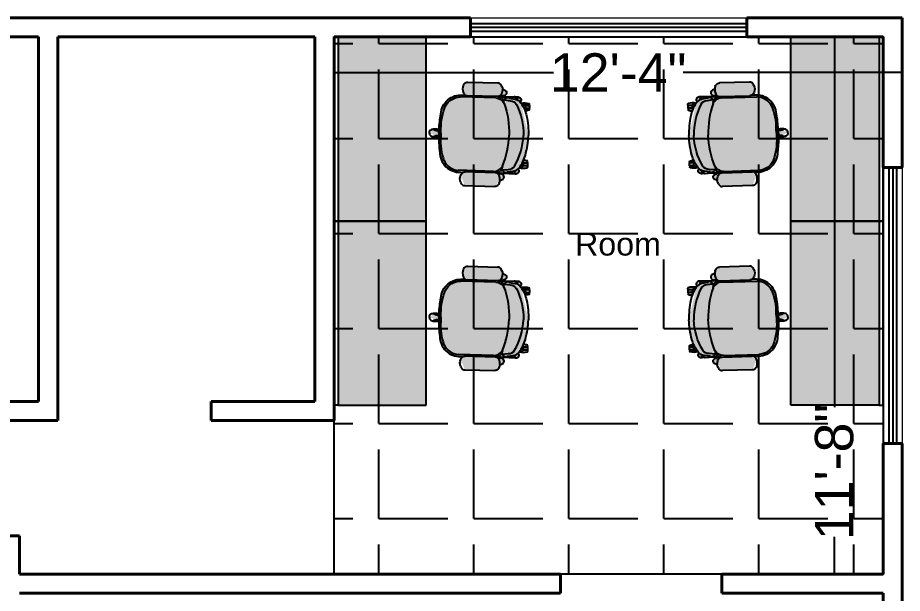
# Model space of a CAD drawing. Header units: inches. Extents: x 547 to 1628, y -123 to 254.
# Drawn here: x 1366.2 to 1596.7, y 104.3 to 254.3 of the extents above; entities that cross this region are included whole.
import ezdxf

# ---------------------------------------------------------------- set-up
doc = ezdxf.new("R2010")
doc.units = ezdxf.units.IN
doc.header["$MEASUREMENT"] = 0
doc.layers.add('Furniture', color=253, linetype='Continuous')
for name, color, linetype, lineweight in [('hatch', 252, 'Continuous', 0), ('Low Wall', 254, 'Continuous', 13), ('Wall', 7, 'Continuous', 40), ('Window', 150, 'Continuous', 25)]:
    doc.layers.add(name, color=color, linetype=linetype, lineweight=lineweight)
doc.styles.get("Standard").update_dxf_attribs({"font": 'arial.ttf'})
doc.dimstyles.new('Inch feet', dxfattribs={"dimtxt": 10, "dimasz": 0.18, "dimexe": 0.1875, "dimexo": 0.0625, "dimgap": 0.1875, "dimtad": 0, "dimdec": 4, "dimzin": 0, "dimdsep": 46, "dimlunit": 4, "dimtxsty": 'Standard', "dimcen": 0.09, "dimadec": 0, "dimazin": 0, "dimtfac": 1, "dimtdec": 4, "dimtofl": 0, "dimtmove": 0, "dimatfit": 3, "dimfxl": 1, "dimtolj": 1, "dimtzin": 0, "dimarcsym": 0})

# ---------------------------------------------------------------- blocks, each defined once
blk = doc.blocks.new('*D29')
at = {"layer": 'Defpoints', "color": 0, "transparency": 16777216}
for p in [(1591.653042389994, 249.2793858108371), (1578.951989132353, 109.2793858108372), (1591.653042389993, 109.2793858108372)]:
    blk.add_point(p, dxfattribs=at)
at = {"layer": 'Furniture', "color": 0, "lineweight": -2, "transparency": 16777216}
for p, q in [((1591.590542389994, 249.2793858108371), (1578.764489132353, 249.2793858108371)), ((1578.951989132353, 249.0993858108371), (1578.951989132353, 152.8157961109734)), ((1578.951989132353, 109.4593858108372), (1578.951989132353, 119.0301549104277)), ((1591.590542389993, 109.2793858108372), (1578.764489132353, 109.2793858108372))]:
    blk.add_line(p, q, dxfattribs=at)
at = {"layer": 'Furniture', "color": 0, "transparency": 16777216}
for points in [[(1578.921989132353, 249.0993858108371), (1578.981989132353, 249.0993858108371), (1578.951989132353, 249.2793858108371)], [(1578.921989132353, 109.4593858108372), (1578.981989132353, 109.4593858108372), (1578.951989132353, 109.2793858108372)]]:
    blk.add_solid(points, dxfattribs=at)
at = {"layer": 'Furniture', "color": 0, "transparency": 16777216, "insert": (1578.951989132353, 135.9229755107008), "char_height": 10, "attachment_point": 5, "rotation": 90}
blk.add_mtext('\\A1;11\'-8"', dxfattribs=at)
blk = doc.blocks.new('*D30')
at = {"layer": 'Defpoints', "color": 0, "transparency": 16777216}
for p in [(1448.653042389992, 249.2793858108371), (1596.653042389993, 249.279385810838), (1596.653042389993, 240.0023083421552)]:
    blk.add_point(p, dxfattribs=at)
at = {"layer": 'Furniture', "color": 0, "lineweight": -2, "transparency": 16777216}
for p, q in [((1448.653042389992, 249.2168858108371), (1448.653042389992, 239.8148083421552)), ((1596.653042389993, 249.216885810838), (1596.653042389993, 239.8148083421552)), ((1448.833042389992, 240.0023083421552), (1505.76022178972, 240.0023083421552)), ((1596.473042389993, 240.0023083421552), (1539.545862990266, 240.0023083421552))]:
    blk.add_line(p, q, dxfattribs=at)
at = {"layer": 'Furniture', "color": 0, "transparency": 16777216}
for points in [[(1448.833042389992, 240.0323083421552), (1448.833042389992, 239.9723083421552), (1448.653042389992, 240.0023083421552)], [(1596.473042389993, 240.0323083421552), (1596.473042389993, 239.9723083421552), (1596.653042389993, 240.0023083421552)]]:
    blk.add_solid(points, dxfattribs=at)
at = {"layer": 'Furniture', "color": 0, "transparency": 16777216, "insert": (1522.653042389993, 240.0023083421552), "char_height": 10, "attachment_point": 5}
blk.add_mtext('\\A1;12\'-4"', dxfattribs=at)
blk = doc.blocks.new('armch1')
at = {"layer": 'hatch', "ltscale": 10}
h = blk.add_hatch(color=254, dxfattribs=at)
edge = h.paths.add_edge_path()
edge.add_ellipse((479.3520128566597, -95.55605851940345), major_axis=(-16.31547331223578, 16.31547331223578), ratio=0.9999999999909148, start_angle=86.0482179898703, end_angle=117.42165833905261, ccw=False)
edge.add_line((461.950918752671, -110.7083277481142), (392.6946267330786, -41.4520357286965))
edge.add_line((392.6946267330786, -41.4520357286965), (217.0733312307275, -217.0733312315133))
edge.add_line((217.0733312307275, -217.0733312315133), (412.4000128625194, -412.4000128630723))
edge.add_line((412.4000128625194, -412.4000128630723), (429.5418202109286, -394.1522824598651))
edge.add_ellipse((-15.56753852128168, 44.64408550865483), major_axis=(441.9641352960472, 441.9641352960471), ratio=0.9999999999966703, start_angle=270.409208319275, end_angle=279.6295336636676)
edge.add_ellipse((398.7177157009428, -227.8608536069223), major_axis=(45.0354238261125, 123.0924583246798), ratio=0.9963052455618353, start_angle=247.057843788603, end_angle=338.7844348567344)
edge.add_line((485.0807389389083, -129.348028853914), (473.5567072929989, -117.8239972080337))
edge.add_ellipse((481.0358075117983, -81.52443639328703), major_axis=(26.19981716409419, 26.19981716409419), ratio=0.999999999580944, start_angle=211.495894196674, end_angle=213.3345168516779, ccw=False)
edge = h.paths.add_edge_path()
edge.add_line((295.5135240149975, 55.72906698912266), (233.6340704387694, 120.9761098754825))
edge.add_ellipse((212.0932369064249, 100.7073431247554), major_axis=(20.9144736350641, 20.91447363506409), ratio=0.9999999999946886, start_angle=358.257300228436, end_angle=399.6351189751533)
edge.add_ellipse((212.834059952962, 113.3665490153071), major_axis=(-11.95745736359948, 11.95745736359948), ratio=0.9999999999979444, start_angle=-51.87630626574135, end_angle=-5.282599898880386)
edge.add_ellipse((211.3562811614538, 115.8693639754201), major_axis=(-9.933814020087123, 9.933814020087125), ratio=0.9999999999935241, start_angle=-3.395637197312775, end_angle=26.64080269704333)
edge.add_ellipse((215.0298388497904, 114.6367541008221), major_axis=(12.67372504099425, 12.67372504099424), ratio=0.9999999999972888, start_angle=116.5998898637385, end_angle=143.4605814755932)
edge.add_ellipse((198.2743826808874, 56.43064809520729), major_axis=(-39.29928148812421, 39.29928148812422), ratio=0.99999999999783, start_angle=-43.99702939803215, end_angle=-34.02982792682663)
edge.add_ellipse((222.4087727377773, -114.7551418434596), major_axis=(161.5397348649001, 161.5397348649001), ratio=0.9999999999992473, start_angle=53.79007131284499, end_angle=76.88403372695929)
edge.add_ellipse((370.1559683755331, -370.3979973494716), major_axis=(370.2770026379196, 370.2770026379193), ratio=0.9999999999990589, start_angle=75.83620074601427, end_angle=89.98127450698902)
edge.add_line((-5.238689482212067e-10, -5.529727786779404e-10), (217.0733312307275, -217.0733312315133))
edge.add_line((217.0733312307275, -217.0733312315133), (392.6946267330786, -41.4520357286965))
edge.add_line((392.6946267330786, -41.4520357286965), (295.5135240149975, 55.72906698912266))
at = {"layer": 'hatch', "ltscale": 10, "true_color": 0x858585}
h = blk.add_hatch(color=252, dxfattribs=at)
edge = h.paths.add_edge_path(flags=17)
edge.add_line((412.4000128627813, -412.4000128627813), (423.2396335576777, -400.8610618005041))
edge.add_line((423.2396335576777, -400.8610618005041), (425.0253962389543, -402.6840278710006))
edge.add_line((425.0253962389543, -402.6840278710006), (427.2704557791585, -404.9290874111757))
edge.add_line((427.2704557791585, -404.9290874111757), (428.3929855492315, -406.0516171812778))
edge.add_line((428.3929855492315, -406.0516171812778), (430.0767802043702, -407.7354118364165))
edge.add_line((430.0767802043702, -407.7354118364165), (432.3218397445453, -409.9804713765916))
edge.add_line((432.3218397445453, -409.9804713765916), (434.0056343996839, -411.6642660317011))
edge.add_line((434.0056343996839, -411.6642660317011), (435.1281641697569, -412.7867958018032))
edge.add_line((435.1281641697569, -412.7867958018032), (437.3732237099612, -413.9093255718763))
edge.add_line((437.3732237099612, -413.9093255718763), (439.6182832501363, -415.0318553419784))
edge.add_line((439.6182832501363, -415.0318553419784), (441.8633427903114, -416.1543851120514))
edge.add_line((441.8633427903114, -416.1543851120514), (442.9858725603845, -417.2769148821535))
edge.add_line((442.9858725603845, -417.2769148821535), (444.1084023304866, -417.2769148821535))
edge.add_line((444.1084023304866, -417.2769148821535), (446.3534618706617, -418.3994446522265))
edge.add_line((446.3534618706617, -418.3994446522265), (447.4509563318279, -418.3994446522265))
edge.add_ellipse((441.8633427902823, -439.7275102839631), major_axis=(15.59814902378788, 15.59814902378788), ratio=0.9999999999979579, start_angle=266.0742139215303, end_angle=390.6820933506421, ccw=False)
edge.add_line((456.3569755552453, -456.3569755552162), (412.4000128627813, -412.4000128627813))
edge = h.paths.add_edge_path()
edge.add_ellipse((358.2348749184748, -494.1702041334647), major_axis=(86.84040243826527, 86.84040243826529), ratio=0.9999999999996916, start_angle=346.8693531459586, end_angle=369.514828137083, ccw=False)
edge.add_ellipse((459.8361521356856, -431.0043545948865), major_axis=(-2.245059540169662, 2.245059540169661), ratio=0.9999999999948076, start_angle=198.4932066401561, end_angle=256.8693531459995, ccw=False)
edge.add_ellipse((441.8633427902823, -439.7275102839631), major_axis=(15.59814902378788, 15.59814902378788), ratio=0.9999999999979579, start_angle=266.0742139215303, end_angle=390.6820933506421, ccw=False)
edge.add_line((447.4509563318279, -418.3994446522265), (446.3534618706617, -418.3994446522265))
edge.add_line((446.3534618706617, -418.3994446522265), (444.1084023304866, -417.2769148821535))
edge.add_line((444.1084023304866, -417.2769148821535), (442.9858725604136, -417.2769148821535))
edge.add_line((442.9858725604136, -417.2769148821535), (441.8633427903114, -416.1543851120514))
edge.add_line((441.8633427903114, -416.1543851120514), (439.6182832501363, -415.0318553419784))
edge.add_line((439.6182832501363, -415.0318553419784), (437.3732237099612, -413.9093255718763))
edge.add_line((437.3732237099612, -413.9093255718763), (435.1281641697569, -412.7867958018032))
edge.add_line((435.1281641697569, -412.7867958018032), (434.0056343996839, -411.6642660317011))
edge.add_line((434.0056343996839, -411.6642660317011), (432.3218397445453, -409.9804713765916))
edge.add_line((432.3218397445453, -409.9804713765916), (430.0767802043702, -407.7354118364165))
edge.add_line((430.0767802043702, -407.7354118364165), (428.3929855492315, -406.0516171812778))
edge.add_line((428.3929855492315, -406.0516171812778), (427.2704557791585, -404.9290874111757))
edge.add_line((427.2704557791585, -404.9290874111757), (425.0253962390125, -402.6840278710297))
edge.add_line((425.0253962390125, -402.6840278710297), (423.2396335576777, -400.8610618005041))
edge.add_line((423.2396335576777, -400.8610618005041), (429.5256351876596, -394.1695116782503))
edge = h.paths.add_edge_path()
edge.add_ellipse((509.6603166495624, -65.24775472702459), major_axis=(16.31547331208355, 16.31547331208355), ratio=0.9999999999952868, start_angle=332.5783416607149, end_angle=363.95178201034054, ccw=False)
edge.add_ellipse((495.6286945234169, -66.93154938216321), major_axis=(26.1998171715028, 26.19981717150282), ratio=0.9999999999991955, start_angle=288.4124738036537, end_angle=328.5041058140451, ccw=False)
edge.add_ellipse((470.9330395814613, -56.82878145138966), major_axis=(-45.24120004659926, 45.24120004659925), ratio=0.9637863869488356, start_angle=159.0760745594509, end_angle=200.9239254405247, ccw=False)
edge.add_ellipse((481.0358075122349, -81.52443639337434), major_axis=(26.19981717141033, 26.19981717141034), ratio=0.9999999999998813, start_angle=211.4958941858832, end_angle=251.5875261963144, ccw=False)
edge.add_ellipse((479.3520128570672, -95.55605851949076), major_axis=(16.31547331208284, 16.31547331208284), ratio=0.9999999999985225, start_angle=176.0482179897741, end_angle=207.4216583392311, ccw=False)
edge.add_line((461.9509187530784, -110.7083277481725), (323.4383347140974, 27.80425629080855))
edge.add_ellipse((338.59060394275, 45.20535039482638), major_axis=(-16.31547331222685, 16.31547331222685), ratio=0.9999999999914684, start_angle=62.57834166102509, end_angle=93.9517820102339, ccw=False)
edge.add_ellipse((352.6222260688955, 46.88914504996501), major_axis=(26.1998171715127, 26.19981717151271), ratio=0.9999999999990231, start_angle=108.41247380365081, end_angle=148.5041058140407, ccw=False)
edge.add_ellipse((377.3178810108511, 36.78637711919146), major_axis=(-45.24120004661381, 45.24120004661381), ratio=0.9637863869464045, start_angle=-20.923925440597316, end_angle=20.923925440572873, ccw=False)
edge.add_ellipse((367.2151130800776, 61.48203206117614), major_axis=(-26.19981717140296, 26.19981717140296), ratio=0.9999999999996646, start_angle=301.49589418591535, end_angle=341.5875261963066, ccw=False)
edge.add_ellipse((368.8989077352453, 75.51365418729256), major_axis=(16.31547331208346, 16.31547331208346), ratio=0.9999999999958413, start_angle=356.0482179897636, end_angle=387.4216583393628, ccw=False)
edge.add_line((386.300001839234, 90.66592341597425), (524.8125858781859, -47.84666062297765))
edge = h.paths.add_edge_path()
edge.add_ellipse((352.6222260688955, 46.88914504996501), major_axis=(26.19981717153528, 26.19981717153527), ratio=0.9999999999983579, start_angle=108.4124738036393, end_angle=142.2271080707378)
edge.add_line((315.8644577015366, 42.22788939392194), (301.0935752089135, 58.09291133043007))
edge.add_ellipse((319.8624230106361, 74.19017511722632), major_axis=(17.48415781823496, 17.48415781823496), ratio=0.9999999999986311, start_angle=115.2010261405594, end_angle=175.6183250476836, ccw=False)
edge.add_ellipse((312.3080556378118, 75.53544758909266), major_axis=(-12.17036714627358, 12.17036714627358), ratio=0.9999999999990156, start_angle=-19.177048821845688, end_angle=20.892419868683078, ccw=False)
edge.add_ellipse((313.4735162431025, 73.06163346170797), major_axis=(14.10393306822803, 14.10393306822803), ratio=0.9999999999978042, start_angle=401.79595860189363, end_angle=430.74111185147984, ccw=False)
edge.add_ellipse((312.2111543456558, 60.35950229098671), major_axis=(23.12482238149386, 23.12482238149386), ratio=0.9999999999960998, start_angle=362.071579283022, end_angle=400.831549551542, ccw=False)
edge.add_ellipse((377.3178810108511, 36.78637711919146), major_axis=(-45.24120004660004, 45.24120004660004), ratio=0.9637863869474609, start_angle=-3.080152604574263, end_angle=20.92392544055196)
edge = h.paths.add_edge_path()
edge.add_ellipse((165.159754463908, 97.40298470371636), major_axis=(15.59814902378978, 15.59814902378978), ratio=0.999999999999416, start_angle=-9.273625437027079, end_angle=129.4758217596251, ccw=False)
edge.add_ellipse((222.4087727381848, -114.7551418431976), major_axis=(161.5397348655423, 161.5397348655423), ratio=0.999999999996863, start_angle=54.91619500066147, end_angle=65.2860013221144)
edge = h.paths.add_edge_path()
edge.add_ellipse((126.432477395836, 127.1500236110587), major_axis=(-0.5388142775918844, 0.5388142775918843), ratio=0.9999999999999961, start_angle=5.007399124679068e-06, end_angle=90.00000068395252, ccw=False)
edge.add_line((125.9254130141635, 127.7654889994592), (137.042309591925, 138.8823855772207))
edge.add_ellipse((137.6577750967699, 138.3753213119635), major_axis=(-0.5388142776064363, 0.5388142776064362), ratio=0.9999999999999971, start_angle=-89.99999749475302, end_angle=5.008946516227297e-06, ccw=False)
edge.add_line((138.2732405108691, 138.8823856679664), (158.6698218997335, 118.485804279102))
edge.add_ellipse((165.159754463908, 97.40298470371636), major_axis=(15.59814902383358, 15.59814902383357), ratio=0.9999999999957911, start_angle=62.10995596144219, end_angle=108.8956197615361)
edge.add_line((145.3508038629661, 107.1091673738265), (125.9254130829358, 126.5345581538859))
edge = h.paths.add_edge_path()
edge.add_ellipse((165.159754463908, 97.40298470371636), major_axis=(15.5981490239106, 15.59814902391059), ratio=0.9999999999931503, start_angle=113.3165427452749, end_angle=129.4758217594489)
edge.add_ellipse((222.4087727381848, -114.7551418431976), major_axis=(161.5397348672599, 161.5397348672599), ratio=0.9999999999872091, start_angle=65.28600132232447, end_angle=68.10441933821167)
edge.add_ellipse((221.8475078535848, 179.9089228054509), major_axis=(93.32113589971586, 79.96257609882201), ratio=0.8100195219891054, start_angle=169.3004259308067, end_angle=183.5877674634798, ccw=False)
edge.add_ellipse((120.8198285453836, 117.047255680227), major_axis=(2.245059540192934, 2.245059540192935), ratio=0.999999999998557, start_angle=90.0000050087607, end_angle=166.8693444943898, ccw=False)
edge.add_line((118.5747688089323, 119.2923150241259), (123.6261528724863, 124.343699087709))
edge.add_ellipse((124.7486827406974, 123.221169415745), major_axis=(1.122529770087568, 1.122529770087568), ratio=0.9999999999870394, start_angle=2.503823225197266e-06, end_angle=90.00000500913211, ccw=False)
edge.add_line((125.8712124617305, 124.343699234887), (144.6615591703448, 105.5533525262726))
edge = h.paths.add_edge_path()
edge.add_ellipse((141.5866292920837, 140.0591159671021), major_axis=(-1.122529770087572, 1.122529770087571), ratio=0.9999999999999963, start_angle=5.008389280192205e-06, end_angle=90.00000068259078, ccw=False)
edge.add_line((140.4640994238725, 141.1816456390661), (145.5154832911503, 146.233029506373))
edge.add_ellipse((147.7605430276017, 143.987970162445), major_axis=(-2.245059540175143, 2.245059540175142), ratio=0.9999999999977818, start_angle=-76.8693549672683, end_angle=5.009132109989878e-06, ccw=False)
edge.add_ellipse((84.89887590237777, 42.96029085424379), major_axis=(94.4887427661138, 78.5825545380846), ratio=0.9443967232622146, start_angle=353.5150071782182, end_angle=379.3633720283469, ccw=False)
edge.add_ellipse((222.4087727381848, -114.7551418431976), major_axis=(-161.5397348060757, 161.5397348060757), ratio=0.9999999996561197, start_angle=-36.12537314240409, end_angle=-35.08380500869023)
edge.add_ellipse((165.159754463908, 97.40298470371636), major_axis=(15.5981490237906, 15.5981490237906), ratio=0.9999999999976731, start_angle=350.726374562957, end_angle=417.3339351471207)
edge.add_line((160.447728464962, 118.9529572540778), (140.4640995353984, 138.9365861836413))
at = {"layer": 'hatch', "ltscale": 10}
h = blk.add_hatch(color=254, dxfattribs=at)
edge = h.paths.add_edge_path()
edge.add_ellipse((95.55605851896689, -479.352012857591), major_axis=(-16.31547331208791, 16.31547331208791), ratio=0.9999999999993894, start_angle=242.5783416607707, end_angle=273.9517820102176)
edge.add_line((110.7083277476486, -461.9509187536023), (41.45203572814353, -392.6946267341264))
edge.add_line((41.45203572814353, -392.6946267341264), (217.0733312307275, -217.0733312315133))
edge.add_line((217.0733312307275, -217.0733312315133), (412.4000128625194, -412.4000128630723))
edge.add_line((412.4000128625194, -412.4000128630723), (394.1522824593412, -429.5418202115106))
edge.add_ellipse((-44.64408550973167, 15.56753852014663), major_axis=(441.9641352970901, 441.9641352970901), ratio=0.9999999999942701, start_angle=260.3704663364276, end_angle=269.5907916807995, ccw=False)
edge.add_ellipse((227.8608536063693, -398.7177157017286), major_axis=(123.0924583248579, 45.03542382567315), ratio=0.9963052455616257, start_angle=201.2155651435409, end_angle=292.9421562116712, ccw=False)
edge.add_line((129.3480288534774, -485.0807389398105), (117.823997207568, -473.5567072939302))
edge.add_ellipse((81.52443639285048, -481.0358075127588), major_axis=(26.19981716635541, 26.1998171663554), ratio=0.9999999997158852, start_angle=326.6654831519691, end_angle=328.5041058068245)
edge = h.paths.add_edge_path()
edge.add_line((-55.72906698982115, -295.5135240161617), (-120.9761098762683, -233.6340704399918))
edge.add_ellipse((-100.7073431255703, -212.0932369076181), major_axis=(-20.91447363514641, 20.91447363514641), ratio=0.9999999999959236, start_angle=50.364881025223326, end_angle=91.74269977170712, ccw=False)
edge.add_ellipse((-113.3665490160929, -212.8340599541843), major_axis=(11.95745736364458, 11.95745736364458), ratio=0.999999999996522, start_angle=95.28259989885129, end_angle=141.8763062656735, ccw=False)
edge.add_ellipse((-115.869363976235, -211.3562811626762), major_axis=(9.933814020147283, 9.933814020147292), ratio=0.9999999999921805, start_angle=63.35919730328487, end_angle=93.39563719718558, ccw=False)
edge.add_ellipse((-114.6367541016079, -215.0298388510128), major_axis=(12.67372504098512, 12.67372504098512), ratio=0.999999999998939, start_angle=396.5394185244536, end_angle=423.40011013631187, ccw=False)
edge.add_ellipse((-56.4306480960222, -198.2743826820515), major_axis=(39.29928148892886, 39.29928148892887), ratio=0.9999999999914961, start_angle=124.02982792657241, end_angle=133.997029397757, ccw=False)
edge.add_ellipse((114.7551418426738, -222.4087727387086), major_axis=(161.5397348647921, 161.5397348647921), ratio=0.9999999999997506, start_angle=103.11596627311587, end_angle=126.2099286872359, ccw=False)
edge.add_ellipse((370.3979973488895, -370.1559683761152), major_axis=(370.2770026377474, 370.2770026377474), ratio=0.9999999999995242, start_angle=90.01872549308752, end_angle=104.16379925406639, ccw=False)
edge.add_line((-5.238689482212067e-10, -5.529727786779404e-10), (217.0733312307275, -217.0733312315133))
edge.add_line((217.0733312307275, -217.0733312315133), (41.45203572814353, -392.6946267341264))
edge.add_line((41.45203572814353, -392.6946267341264), (-55.72906698982115, -295.5135240161617))
at = {"layer": 'hatch', "ltscale": 10, "true_color": 0x858585}
h = blk.add_hatch(color=252, dxfattribs=at)
edge = h.paths.add_edge_path(flags=17)
edge.add_line((412.4000128627813, -412.4000128627813), (400.8610618005041, -423.2396335576486))
edge.add_line((400.8610618005041, -423.2396335576486), (402.6840278710006, -425.0253962389543))
edge.add_line((402.6840278710006, -425.0253962389543), (404.9290874111757, -427.2704557791585))
edge.add_line((404.9290874111757, -427.2704557791585), (406.0516171812778, -428.3929855492315))
edge.add_line((406.0516171812778, -428.3929855492315), (407.7354118364165, -430.0767802043702))
edge.add_line((407.7354118364165, -430.0767802043702), (409.9804713765916, -432.3218397445453))
edge.add_line((409.9804713765916, -432.3218397445453), (411.6642660317302, -434.0056343996839))
edge.add_line((411.6642660317302, -434.0056343996839), (412.7867958018032, -435.1281641697569))
edge.add_line((412.7867958018032, -435.1281641697569), (413.9093255719054, -437.3732237099321))
edge.add_line((413.9093255719054, -437.3732237099321), (415.0318553419784, -439.6182832501363))
edge.add_line((415.0318553419784, -439.6182832501363), (416.1543851120805, -441.8633427903114))
edge.add_line((416.1543851120805, -441.8633427903114), (417.2769148821535, -442.9858725603845))
edge.add_line((417.2769148821535, -442.9858725603845), (417.2769148821535, -444.1084023304866))
edge.add_line((417.2769148821535, -444.1084023304866), (418.3994446522265, -446.3534618706617))
edge.add_line((418.3994446522265, -446.3534618706617), (418.3994446522265, -447.4509563318279))
edge.add_ellipse((439.7275102839631, -441.8633427902532), major_axis=(15.59814902379575, 15.59814902379575), ratio=0.9999999999985003, start_angle=149.3179066494448, end_angle=273.9257860785214)
edge.add_line((456.3569755552453, -456.3569755552162), (412.4000128627813, -412.4000128627813))
edge = h.paths.add_edge_path()
edge.add_ellipse((494.1702041334647, -358.2348749184748), major_axis=(86.84040243826608, 86.84040243826607), ratio=0.9999999999980511, start_angle=170.4851718629017, end_angle=193.1306468540737)
edge.add_ellipse((431.0043545948865, -459.8361521356856), major_axis=(-2.245059540196361, 2.245059540196362), ratio=0.9999999999912096, start_angle=103.1306468539549, end_angle=161.5067933597819)
edge.add_ellipse((439.7275102839631, -441.8633427902532), major_axis=(15.59814902379575, 15.59814902379575), ratio=0.9999999999985003, start_angle=149.3179066494448, end_angle=273.9257860785214)
edge.add_line((418.3994446522265, -447.4509563318279), (418.3994446522265, -446.3534618706617))
edge.add_line((418.3994446522265, -446.3534618706617), (417.2769148821535, -444.1084023304866))
edge.add_line((417.2769148821535, -444.1084023304866), (417.2769148821535, -442.9858725603845))
edge.add_line((417.2769148821535, -442.9858725603845), (416.1543851120514, -441.8633427903114))
edge.add_line((416.1543851120514, -441.8633427903114), (415.0318553419784, -439.6182832501363))
edge.add_line((415.0318553419784, -439.6182832501363), (413.9093255719054, -437.3732237099321))
edge.add_line((413.9093255719054, -437.3732237099321), (412.7867958018032, -435.1281641697569))
edge.add_line((412.7867958018032, -435.1281641697569), (411.6642660317302, -434.0056343996839))
edge.add_line((411.6642660317302, -434.0056343996839), (409.9804713765916, -432.3218397445453))
edge.add_line((409.9804713765916, -432.3218397445453), (407.7354118364165, -430.0767802043702))
edge.add_line((407.7354118364165, -430.0767802043702), (406.0516171812778, -428.3929855492315))
edge.add_line((406.0516171812778, -428.3929855492315), (404.9290874111757, -427.2704557791585))
edge.add_line((404.9290874111757, -427.2704557791585), (402.6840278710297, -425.0253962390125))
edge.add_line((402.6840278710297, -425.0253962390125), (400.8610618005041, -423.2396335576486))
edge.add_line((400.8610618005041, -423.2396335576486), (394.1695116782794, -429.5256351876305))
edge = h.paths.add_edge_path()
edge.add_ellipse((65.24775472702459, -509.6603166495333), major_axis=(16.31547331208907, 16.31547331208907), ratio=0.9999999999905191, start_angle=176.0482179896407, end_angle=207.4216583394186)
edge.add_ellipse((66.93154938216321, -495.6286945234169), major_axis=(-26.19981717141972, 26.19981717141972), ratio=0.9999999999992992, start_angle=121.495894185906, end_angle=161.5875261963406)
edge.add_ellipse((56.82878145141876, -470.9330395814613), major_axis=(-45.2412000465847, 45.24120004658471), ratio=0.9637863869474105, start_angle=159.0760745594339, end_angle=200.9239254405661)
edge.add_ellipse((81.52443639337434, -481.0358075122058), major_axis=(-26.19981717141972, 26.19981717141972), ratio=0.9999999999992992, start_angle=198.4124738036594, end_angle=238.504105814094)
edge.add_ellipse((95.55605851949076, -479.3520128570672), major_axis=(16.31547331208284, 16.31547331208284), ratio=0.9999999999985226, start_angle=332.5783416607689, end_angle=363.9517820102259)
edge.add_line((110.7083277481725, -461.9509187530784), (-27.80425629080855, -323.4383347140974))
edge.add_ellipse((-45.20535039479728, -338.59060394275), major_axis=(-16.3154733120879, 16.31547331208791), ratio=0.9999999999993892, start_angle=266.0482179897824, end_angle=297.4216583392293)
edge.add_ellipse((-46.88914504996501, -352.6222260688664), major_axis=(26.1998171714975, 26.1998171714975), ratio=0.9999999999990249, start_angle=31.49589418594877, end_angle=71.58752619636934)
edge.add_ellipse((-36.78637711919146, -377.3178810108511), major_axis=(-45.24120004661381, 45.24120004661382), ratio=0.96378638694709, start_angle=-20.92392544055931, end_angle=20.92392544055931)
edge.add_ellipse((-61.48203206117614, -367.2151130800776), major_axis=(26.19981717149751, 26.1998171714975), ratio=0.9999999999990247, start_angle=108.4124738036306, end_angle=148.5041058140512)
edge.add_ellipse((-75.51365418729256, -368.8989077352453), major_axis=(-16.31547331208791, 16.31547331208791), ratio=0.9999999999993894, start_angle=62.5783416607707, end_angle=93.95178201021761)
edge.add_line((-90.66592341597425, -386.300001839234), (47.84666062300676, -524.8125858781859))
edge = h.paths.add_edge_path()
edge.add_ellipse((-46.88914504996501, -352.6222260688664), major_axis=(26.19981717154398, 26.19981717154398), ratio=0.9999999999978387, start_angle=397.772891929271, end_angle=431.5875261963897, ccw=False)
edge.add_line((-42.22788939392194, -315.8644577015366), (-58.09291133043007, -301.0935752089135))
edge.add_ellipse((-74.19017511722632, -319.8624230106361), major_axis=(17.48415781823496, 17.48415781823496), ratio=0.9999999999986311, start_angle=4.38167495231639, end_angle=64.7989738594406)
edge.add_ellipse((-75.53544758909266, -312.3080556378118), major_axis=(-12.17036714627358, 12.17036714627358), ratio=0.9999999999990156, start_angle=-20.8924198686832, end_angle=19.17704882184576)
edge.add_ellipse((-73.06163346170797, -313.4735162431025), major_axis=(14.10393306826899, 14.10393306826899), ratio=0.9999999999970683, start_angle=109.2588881484317, end_angle=138.2040413980855)
edge.add_ellipse((-60.35950229098671, -312.2111543456558), major_axis=(-23.12482238148215, 23.12482238148215), ratio=0.9999999999999314, start_angle=49.1684504485705, end_angle=87.92842071702093)
edge.add_ellipse((-36.78637711919146, -377.3178810108511), major_axis=(-45.24120004660902, 45.24120004660902), ratio=0.9637863869504584, start_angle=-20.923925440492496, end_angle=3.0801526045447076, ccw=False)
edge = h.paths.add_edge_path()
edge.add_ellipse((-97.40298470371636, -165.159754463908), major_axis=(15.59814902378772, 15.59814902378771), ratio=0.999999999998882, start_angle=50.52417824038992, end_angle=189.273625437032)
edge.add_ellipse((114.7551418432267, -222.4087727381557), major_axis=(-161.5397348645848, 161.5397348645847), ratio=0.9999999999988779, start_angle=24.713998677985103, end_angle=35.08380499945463, ccw=False)
edge = h.paths.add_edge_path()
edge.add_ellipse((-127.1500236110587, -126.432477395836), major_axis=(0.5388142775918824, 0.5388142775918823), ratio=0.9999999999729965, start_angle=359.9999993160475, end_angle=449.9999949910535)
edge.add_line((-127.7654889994592, -125.9254130141635), (-138.8823855771916, -137.042309591925))
edge.add_ellipse((-138.3753213119635, -137.6577750967699), major_axis=(-0.5388142776064361, 0.5388142776064362), ratio=0.9999999999999973, start_angle=-5.008946487533537e-06, end_angle=89.99999749475305)
edge.add_line((-138.8823856679664, -138.2732405108691), (-118.485804279102, -158.6698218997335))
edge.add_ellipse((-97.40298470371636, -165.159754463908), major_axis=(-15.59814902378077, 15.59814902378077), ratio=0.9999999999988398, start_angle=-18.895619761630428, end_angle=27.89004403868489, ccw=False)
edge.add_line((-107.1091673738265, -145.3508038629661), (-126.5345581538859, -125.9254130829358))
edge = h.paths.add_edge_path()
edge.add_ellipse((-97.40298470371636, -165.159754463908), major_axis=(15.59814902391059, 15.59814902391059), ratio=0.9999999999931503, start_angle=410.52417824055107, end_angle=426.6834572547251, ccw=False)
edge.add_ellipse((114.7551418432267, -222.4087727381557), major_axis=(-161.5397348602525, 161.5397348602525), ratio=0.999999999878494, start_angle=21.895580664457498, end_angle=24.713998680604675, ccw=False)
edge.add_ellipse((-179.9089228054509, -221.8475078535848), major_axis=(79.96257609879771, 93.32113589977028), ratio=0.8100195219834513, start_angle=-3.587767463547836, end_angle=10.69957406923576)
edge.add_ellipse((-117.047255680227, -120.8198285453836), major_axis=(2.245059540188656, 2.245059540188656), ratio=0.9999999999939807, start_angle=13.13065550566823, end_angle=89.99999499086793)
edge.add_line((-119.2923150241259, -118.5747688089323), (-124.3436990876799, -123.6261528724863))
edge.add_ellipse((-123.221169415745, -124.7486827406974), major_axis=(1.122529770087568, 1.122529770087568), ratio=0.9999999999870396, start_angle=89.99999499086793, end_angle=179.9999974961767)
edge.add_line((-124.343699234887, -125.8712124617305), (-105.5533525262726, -144.6615591703448))
edge = h.paths.add_edge_path()
edge.add_ellipse((-140.0591159671021, -141.5866292920837), major_axis=(-1.122529770087571, 1.122529770087571), ratio=0.9999999999999966, start_angle=269.9999993174092, end_angle=359.9999949916107)
edge.add_line((-141.1816456390661, -140.4640994238434), (-146.2330295063439, -145.5154832911503))
edge.add_ellipse((-143.987970162445, -147.7605430275726), major_axis=(2.245059540181328, 2.245059540181328), ratio=0.9999999999907635, start_angle=89.9999949912393, end_angle=166.8693549675691)
edge.add_ellipse((-42.96029085421469, -84.89887590237777), major_axis=(78.58255453761448, 94.48874276650835), ratio=0.9443967232653372, start_angle=160.6366279714055, end_angle=186.484992821446)
edge.add_ellipse((114.7551418432267, -222.4087727381557), major_axis=(-161.5397348134926, 161.5397348134925), ratio=0.9999999996981609, start_angle=35.083805007558624, end_angle=36.12537314126541, ccw=False)
edge.add_ellipse((-97.40298470371636, -165.159754463908), major_axis=(15.5981490237906, 15.5981490237906), ratio=0.9999999999976732, start_angle=122.6660648528794, end_angle=189.2736254370431, ccw=False)
edge.add_line((-118.9529572540487, -160.447728464962), (-138.9365861836413, -140.4640995353693))
for p, q in [((123.6261529706244, 124.343699185818), (118.5747690052085, 119.2923152204021)), ((137.0965102117334, 138.9365861970291), (125.8712125107995, 127.7112884960952)), ((145.3508038629661, 107.1091673738265), (125.8712125107995, 126.5887587260222)), ((144.6615591703448, 105.5533525262726), (125.8712125107995, 124.343699185818)), ((158.6698218997335, 118.485804279102), (138.2190399818064, 138.9365861970291)), ((140.4640995220107, 141.1816457372042), (145.5154834874265, 146.2330297026201)), ((140.4640995220107, 138.9365861970291), (160.447728464962, 118.9529572540487)), ((315.3254208328726, 34.83897170575801), (233.6340704394388, 120.9761098757444)), ((223.531302508607, 110.8733419449127), (230.8277460141981, 101.3318388991465)), ((264.5036391168542, 75.51365418711794), (230.8277460141981, 101.3318388991465)), ((242.6143086001393, 109.7508121748397), (246.5431627954531, 105.8219579795259)), ((246.5431627954531, 105.8219579795259), (262.8198444617447, 86.1776870029862)), ((275.1676719326642, 46.88914504984859), (246.5431627953949, 69.90100533663644)), ((272.3613475074817, 74.39112441704492), (262.8198444617447, 86.1776870029862)), ((315.8644577015366, 42.22788939392194), (301.0935752089135, 58.09291133043007)), ((524.8125858781859, -47.84666062297765), (386.3000018392631, 90.66592341594514)), ((259.4522551513801, 28.92866872838931), (265.626168886869, 31.73499315363006)), ((276.2902017027372, 42.39902596949833), (275.1676719326642, 40.15396642929409)), ((290.8830887139193, 42.39902596952743), (276.8514665878029, 42.96029085453483)), ((323.4383347140974, 27.80425629080855), (461.9509187530493, -110.7083277481725)), ((324.5589818165754, 14.3357817173237), (486.764533594338, -148.992299830541)), ((-141.1816457377281, -140.4640995225345), (-146.233029703144, -145.5154834879504)), ((-138.936586197553, -137.0965102122573), (-127.7112884966191, -125.8712125113525)), ((-118.4858042796259, -158.6698219002865), (-138.936586197553, -138.2190399823594)), ((-138.936586197553, -140.4640995225345), (-118.9529572546016, -160.4477284654859)), ((-107.1091673743795, -145.3508038635191), (-126.5887587265461, -125.8712125113525)), ((-124.3436991863709, -123.6261529711483), (-119.2923152209551, -118.5747690057324)), ((-105.5533525268256, -144.6615591708687), (-124.3436991863709, -125.8712125113234)), ((485.0807389392285, -129.3480288539722), (473.5439639062097, -117.8112538209243)), ((-110.8733419454366, -223.53130250916), (-101.3318388996704, -230.8277460147219)), ((-34.83897170631099, -315.3254208334256), (-120.9761098762683, -233.6340704399918)), ((-109.7508121753926, -242.6143086006923), (-105.8219579800789, -246.5431627960061)), ((-105.8219579800789, -246.5431627960061), (-86.17768700351007, -262.8198444622685)), ((-75.51365418767091, -264.503639117378), (-101.3318388996704, -230.8277460147219)), ((-74.3911244175979, -272.3613475080056), (-86.17768700351007, -262.8198444622685)), ((-46.88914505037246, -275.1676719331881), (-69.90100533718942, -246.5431627959479)), ((-42.3990259700513, -290.8830887144431), (-42.9602908550587, -276.8514665883267)), ((-42.39902597002219, -276.2902017032902), (-40.15396642984706, -275.1676719331881)), ((-28.92866872891318, -259.452255151904), (-31.73499315415393, -265.626168887422)), ((-42.22788939444581, -315.8644577020605), (-58.09291133098304, -301.0935752094665)), ((-27.80425629133242, -323.4383347146213), (110.7083277476195, -461.9509187536023)), ((-14.33578171784757, -324.5589818170993), (148.992299829988, -486.7645335948619)), ((47.84666062245378, -524.8125858787389), (-90.66592341646901, -386.300001839787)), ((403.1906792388763, -403.1906792394293), (383.6010217789444, -422.7803366993612)), ((403.1906792388763, -403.1906792394293), (422.7803366988373, -383.6010217794683)), ((412.4000128625194, -412.4000128630723), (429.5418202113942, -394.1522824594285)), ((425.0253962389834, -402.6840278710006), (423.2396335576777, -400.8610618005041)), ((427.2704557791585, -404.9290874111757), (425.0253962389834, -402.6840278710006)), ((412.4000128625194, -412.4000128630723), (394.1522824589047, -429.5418202119181)), ((402.6840278704767, -425.0253962395072), (400.8610617999511, -423.2396335582016)), ((404.9290874106518, -427.2704557796824), (402.6840278704767, -425.0253962395072)), ((406.0516171807249, -428.3929855497845), (404.9290874106518, -427.2704557796824)), ((407.7354118358635, -430.0767802049231), (406.0516171807249, -428.3929855497845)), ((409.9804713760386, -432.3218397450983), (407.7354118358635, -430.0767802049231)), ((411.6642660311772, -434.0056344002078), (409.9804713760386, -432.3218397450983)), ((412.7867958012503, -435.1281641703099), (411.6642660311772, -434.0056344002078)), ((413.9093255713524, -437.373223710485), (412.7867958012503, -435.1281641703099)), ((415.0318553414254, -439.6182832506602), (413.9093255713524, -437.373223710485)), ((416.1543851115275, -441.8633427908353), (415.0318553414254, -439.6182832506602)), ((417.2769148816005, -442.9858725609374), (416.1543851115275, -441.8633427908353)), ((417.2769148816005, -442.9858725609374), (417.2769148816005, -442.9858725609374)), ((417.2769148816005, -444.1084023310104), (417.2769148816005, -442.9858725609374)), ((418.3994446517027, -446.3534618712147), (417.2769148816005, -444.1084023310104)), ((418.3994446517027, -447.4759916412877), (418.3994446517027, -446.3534618712147)), ((428.3929855492315, -406.0516171812778), (427.2704557791585, -404.9290874111757)), ((430.0767802043702, -407.7354118364165), (428.3929855492315, -406.0516171812778)), ((432.3218397445453, -409.9804713765916), (430.0767802043702, -407.7354118364165)), ((434.0056343996839, -411.6642660317011), (432.3218397445453, -409.9804713765916)), ((435.1281641697569, -412.7867958018032), (434.0056343996839, -411.6642660317011)), ((437.3732237099612, -413.9093255718763), (435.1281641697569, -412.7867958018032)), ((439.6182832501363, -415.0318553419784), (437.3732237099612, -413.9093255718763)), ((441.8633427903114, -416.1543851120514), (439.6182832501363, -415.0318553419784)), ((442.9858725603845, -417.2769148821535), (441.8633427903114, -416.1543851120514)), ((442.9858725603845, -417.2769148821535), (442.9858725603845, -417.2769148821535)), ((444.1084023304866, -417.2769148821535), (442.9858725603845, -417.2769148821535)), ((446.3534618706617, -418.3994446522265), (444.1084023304866, -417.2769148821535)), ((447.4759916407638, -418.3994446522265), (446.3534618706617, -418.3994446522265)), ((129.3480288534192, -485.0807389397814), (117.8112538204005, -473.5439639067336))]:
    blk.add_line(p, q)
for centre, major_axis, ratio, start_param, end_param in [((120.8198285453836, 117.047255680227), (2.245059540192934, 2.245059540192934), 0.9999999999985569, 1.570796414214262, 2.912419482071774), ((221.8475078535848, 179.9089228054509), (93.3211358997158, 79.96257609882213), 0.8100195219891076, 2.954849857521359, 3.204211008623439), ((124.7486827406974, 123.221169415745), (1.122529770087568, 1.122529770087568), 0.9999999999870393, 4.369996020660034e-08, 1.570796414220744), ((126.432477395836, 127.1500236110587), (-0.5388142775918843, 0.5388142775918845), 0.9999999999999962, 8.739560075632369e-08, 1.57079633873212), ((137.6577750967699, 138.3753213119635), (-0.5388142776064361, 0.5388142776064362), 0.9999999999999973, -1.570796283070089, 8.742260804162072e-08), ((141.5866292920837, 140.0591159671021), (-1.122529770087571, 1.122529770087571), 0.9999999999999962, 8.741288382019263e-08, 1.570796338708353), ((165.159754463908, 97.40298470371636), (15.59814902378978, 15.59814902378978), 0.999999999999416, 6.121330009706765, 8.542964698610362), ((147.7605430276017, 143.987970162445), (-2.245059540175143, 2.245059540175143), 0.9999999999977813, -1.341623338063089, 8.742584722831737e-08), ((84.89887590237777, 42.96029085424379), (94.48874276611348, 78.58255453808502), 0.9443967232622136, -0.1131844767082955, 0.3379545961832215), ((156.7407811882731, 122.6599045307375), (-1.122529770085991, 1.122529770085991), 0.9999999999884407, 0.04046067397629249, 1.570796338721317), ((215.0298388504598, 114.6367541010841), (12.6737250409003, 12.6737250409003), 0.9999999999980443, 2.035051985583249, 2.503859493573442), ((211.3562811621523, 115.8693639756821), (-9.933814020086526, 9.93381402008653), 0.9999999999985021, -0.05926504929600607, 0.4649697224336302), ((212.8340599536605, 113.366549015569), (-11.95745736359948, 11.95745736359948), 0.9999999999979444, -0.9054123481101509, -0.09219876130098226), ((212.0932369070943, 100.7073431250174), (20.91447363506333, 20.91447363506333), 0.9999999999980158, 6.252769458290751, 6.974948632713076), ((228.5826864739938, 93.47413050851901), (14.84658711502658, 14.84658711502657), 0.9999999999964871, 0.04969160159558258, 0.946764155230351), ((370.1559683755913, -370.3979973494133), (370.2770026382127, 370.2770026382127), 0.9999999999983068, 1.323591395220211, 1.570469505286499), ((319.5075978506356, -319.6168248844915), (296.4350088319966, 296.4350088319966), 0.9999999999990311, 1.070748730500848, 1.570460720858038), ((222.4087727381848, -114.7551418431976), (161.5397348649414, 161.5397348649413), 0.9999999999990747, 0.9388138492906237, 1.341879530748643), ((142.1478941770911, 108.0670175195555), (-1.122529770091951, 1.122529770091951), 0.9999999999831322, -1.570796283081973, -0.04046049911113814), ((198.2743826814985, 56.43064809549833), (39.29928148817842, 39.29928148817842), 0.9999999999995456, 0.1502812345828355, 0.9768637855848448), ((212.8672696926515, 37.34764200399513), (33.11776272310256, 33.11776272310255), 0.999999999998776, 6.261094319816331, 7.328469741340125), ((224.6538322787092, 111.9958717149857), (-1.312607603234315, 1.312607603234315), 0.9999999999914295, 0.1436391750965207, 1.507950631775865), ((226.3376269338478, 110.3120770598762), (-2.902337923547651, 2.902337923547652), 0.9999999999965637, -0.5629972537376435, 0.1023112217682756), ((242.614308600052, 50.25673436006764), (-26.94843512875907, 26.94843512875908), 0.9999999999997985, 4.168721707661233, 4.614014538126716), ((261.1360498065478, 55.30811832551262), (12.86997634041983, 12.86997634041983), 0.9999999999962367, 5.033956187959726, 5.720648753638764), ((319.8624230106361, 74.19017511722632), (17.48415781823496, 17.48415781823496), 0.9999999999986309, 2.010637207828817, 3.065117998919706), ((312.3080556378118, 75.53544758909266), (-12.17036714627358, 12.17036714627358), 0.999999999999016, -0.334702642756908, 0.3646415154176026), ((313.4735162431025, 73.06163346170797), (14.10393306822803, 14.10393306822803), 0.999999999997804, 0.7294770916302895, 1.234665318329905), ((352.6222260688955, 46.88914504996501), (26.19981717151272, 26.19981717151271), 0.9999999999990228, 1.892154618105806, 2.591885599185064), ((312.2111543456558, 60.35950229098671), (23.12482238149386, 23.12482238149386), 0.9999999999961, 0.03615587920483753, 0.712644978365622), ((377.3178810108511, 36.78637711919146), (-45.2412000466138, 45.24120004661381), 0.9637863869464052, -0.3651913913802289, 0.3651913913798019), ((487.8870633638871, -483.5061713173927), (396.5228846210244, 396.5228846210244), 0.9999999999992308, 1.204044504961053, 1.575879259905473), ((279.0965261278616, -34.49426328166737), (47.00097543771569, 47.00097543771568), 0.9999999999996656, 0.03367166121937452, 1.087393685182603), ((248.2269574505335, 62.60456183107453), (24.92207371546885, 24.92207371546885), 0.999999999984201, 4.448305769765412, 4.800507555897083), ((276.2902017027664, 48.01167481995071), (1.468884992716016, 1.468884992716016), 0.999999999989004, 3.142019434777396, 4.793253804732078), ((272.3613475074235, 44.08282062460785), (3.300420648571909, 3.300420648571908), 0.9999999999986591, 5.029109734295353, 5.991117227078191), ((279.6577910128981, -32.81046862652875), (54.07692018897319, 54.07692018897318), 0.9999999999991525, 0.241183854206224, 0.6289302547776244), ((338.59060394275, 45.20535039482638), (-16.31547331222685, 16.31547331222686), 0.9999999999914678, 1.092198102422826, 1.639767934194558), ((509.6603166495624, -65.24775472702459), (16.31547331208356, 16.31547331208356), 0.9999999999952881, 5.804587082802102, 6.352156914581109), ((495.6286945234169, -66.93154938216321), (26.1998171715028, 26.19981717150279), 0.9999999999991959, 5.033747271695651, 5.733478252774933), ((398.7177157011756, -227.8608536068932), (45.03542383080742, 123.0924583229318), 0.9963052455621569, 4.311972817025694, 5.912903842795437), ((404.81986037764, -224.2017944267136), (78.9710552692793, 78.97105526927929), 0.9999999999990713, 5.183614152667031, 6.241983640189896), ((171.3336681990768, -111.9488174180733), (261.7574271386521, 261.757427138652), 0.9999999999985211, 4.67375580867256, 5.089292395111693), ((-15.5675385206705, 44.6440855092078), (-441.9641352945543, 441.9641352945546), 0.9999999999982285, 3.148734686086446, 3.309659721451973), ((-61.48203206170001, -367.2151130806014), (26.1998171715118, 26.19981717151179), 0.9999999999983765, 1.892154618106315, 2.591885599185539), ((-75.51365418784553, -368.8989077357692), (16.31547331206833, 16.31547331206833), 0.9999999999987292, 2.662994429213715, 3.210564260990251), ((358.2348749184748, -494.1702041334647), (86.84040243826531, 86.84040243826531), 0.9999999999996912, 6.054012286659929, 6.449250385933083), ((441.8633427902823, -439.7275102839631), (15.59814902378788, 15.59814902378788), 0.9999999999979575, 4.643871087586438, 6.81868885755255), ((459.8361521356856, -431.0043545948865), (-2.245059540169662, 2.245059540169662), 0.9999999999948075, 3.464359998712196, 4.483215959865745), ((56.82878145086579, -470.9330395819852), (-45.2412000466138, 45.24120004661381), 0.9637863869464052, 2.776401262209564, 3.506784044969595), ((95.55605851896689, -479.352012857591), (-16.31547331208791, 16.31547331208791), 0.9999999999993894, 4.233790756008179, 4.781360587784067), ((81.52443639282137, -481.0358075127588), (26.19981717149562, 26.19981717149562), 0.9999999999988302, 5.033747271696244, 5.733478252774771)]:
    blk.add_ellipse(centre, major_axis=major_axis, ratio=ratio, start_param=start_param, end_param=end_param)
at = {"extrusion": (0, 0, -1)}
for centre, major_axis, ratio, start_param, end_param in [((367.2151130800776, 61.48203206117614), (-26.19981717140296, 26.19981717140296), 0.9999999999996646, 0.3213582913116541, 1.021089272390935), ((368.8989077352453, 75.51365418729256), (16.31547331208346, 16.31547331208346), 0.9999999999958413, -0.4785982243788418, 0.06897160739970531), ((370.3979973488895, -370.1559683761152), (370.2770026377474, 370.2770026377474), 0.9999999999995242, 4.465184048809715, 4.712062158876253), ((319.6168248839676, -319.5075978511595), (296.435008831904, 296.435008831904), 0.999999999999343, 4.21234138409049, 4.712053374447831), ((114.7551418426738, -222.4087727387086), (161.5397348647921, 161.5397348647921), 0.9999999999997506, 4.080406502880075, 4.483472184338287), ((483.5061713168689, -487.8870633644401), (396.5228846210275, 396.5228846210276), 0.9999999999992596, 4.345637158550884, 4.717471913495303), ((479.3520128570672, -95.55605851949076), (16.31547331208284, 16.31547331208284), 0.9999999999985225, 2.66299442921325, 3.210564260989314), ((481.0358075122349, -81.52443639337434), (26.19981717141033, 26.19981717141034), 0.9999999999998813, 1.892154618106415, 2.591885599186392), ((470.9330395814613, -56.82878145138966), (-45.24120004659926, 45.24120004659925), 0.9637863869488356, 2.776401262210832, 3.506784044969181), ((-143.9879701629688, -147.7605430281255), (-2.245059540189695, 2.245059540189695), 0.9999999999985406, 4.941561969121504, 6.283185394598952), ((-140.0591159676551, -141.5866292926366), (-1.122529770102124, 1.122529770102123), 0.9999999999999963, 8.742584733933999e-08, 1.570796338721317), ((-138.3753213125165, -137.6577750972938), (0.5388142775918828, 0.5388142775918829), 0.9999999999729955, 3.141592697287593, 4.712389067807298), ((-127.1500236115826, -126.432477396389), (-0.5388142776064363, 0.5388142776064363), 0.9999999999999961, 8.742260837468797e-08, 1.570796338705113), ((-122.6599045312614, -156.7407811888261), (-1.122529770101179, 1.122529770101179), 0.9999999999878737, 0.04046067396283831, 1.570796338708353), ((-97.40298470426933, -165.1597544644319), (15.59814902377856, 15.59814902377856), 0.9999999999985713, 2.979737356115765, 5.401372045020027), ((-117.0472556807799, -120.8198285459075), (2.245059540163147, 2.245059540163148), 0.9999999999988611, -1.570796239375531, -0.2291731715131122), ((-179.9089228059747, -221.8475078541378), (79.96257609879889, 93.32113589977136), 0.8100195219805403, -0.1867427960700763, 0.06261835503464508), ((-108.0670175200794, -142.1478941776149), (1.12252977010212, 1.12252977010212), 0.9999999999931268, 3.141592697302717, 4.671928481248605), ((-113.3665490160929, -212.8340599541843), (11.95745736364457, 11.95745736364458), 0.999999999996522, 3.806976632275723, 4.620190219084215), ((-100.7073431255703, -212.0932369076181), (-20.91447363514641, 20.91447363514641), 0.9999999999959236, 4.681973131494647, 5.404152305914223), ((-114.6367541016079, -215.0298388510128), (12.67372504098512, 12.67372504098512), 0.999999999998939, -1.106540668005673, -0.6377331600159236), ((-93.47413050904288, -228.5826864745468), (-14.84658711503274, 14.84658711503273), 0.9999999999987162, 4.762080581981062, 5.659153135613911), ((-110.3120770604, -226.3376269343717), (-2.902337923545855, 2.902337923545855), 0.9999999999929998, 5.720188053440334, 6.385496528938249), ((-56.4306480960222, -198.2743826820515), (39.29928148814922, 39.29928148814923), 0.9999999999987155, 3.291873888173173, 4.118456439175537), ((-111.9958717155387, -224.653832279233), (1.312607603222175, 1.312607603222176), 0.9999999999883242, -1.42715715169807, -0.06284569499817128), ((-37.347642004519, -212.8672696931753), (33.11776272310261, 33.11776272310262), 0.9999999999993108, 3.119501666226549, 4.18687708774934), ((-50.25673436059151, -242.614308600605), (26.94843512873914, 26.94843512873914), 0.9999999999938605, 2.59792538086353, 3.043218211332273), ((-55.30811832603649, -261.1360498071008), (12.86997634031341, 12.86997634031341), 0.9999999999995831, 1.892363534370221, 2.579056100050834), ((-48.01167482047458, -276.2902017032902), (1.468884992701452, 1.468884992701453), 0.999999999999745, 0.0004267811776954566, 1.65166115114315), ((-44.08282062516082, -272.3613475079765), (3.300420648545143, 3.300420648545143), 0.9999999999949878, 1.887517080701656, 2.849524573481894), ((-62.6045618315984, -248.2269574510574), (-24.92207371508729, 24.92207371508729), 0.9999999999869367, 2.877509442963655, 3.229711229104716), ((34.4942632811435, -279.0965261283854), (47.0009754377282, 47.00097543772821), 0.9999999999986323, 3.175264314808881, 4.228986338772403), ((-36.78637711974443, -377.317881011375), (-45.24120004658472, 45.24120004658471), 0.9637863869489964, 5.917993915800254, 6.648376698558721), ((-73.06163346226094, -313.4735162436555), (-14.10393306814663, 14.10393306814663), 0.9999999999992512, 5.441866072014973, 5.947054298715626), ((-60.35950229153968, -312.2111543462088), (-23.12482238148441, 23.12482238148441), 0.9999999999992087, 4.748544859589403, 5.425033958748878), ((-75.53544758964563, -312.3080556383356), (12.17036714632795, 12.17036714632795), 0.9999999999931065, 4.377686337629441, 5.077030495801211), ((-74.19017511775019, -319.86242301116), (17.48415781820191, 17.48415781820191), 0.9999999999995484, -1.130955445760622, -0.0764746546701438), ((-46.88914505051798, -352.6222260694194), (26.19981717147769, 26.1998171714777), 0.99999999999799, -1.249438035483945, -0.549707054404426), ((32.81046862600488, -279.657791013422), (-54.07692018910113, 54.07692018910112), 0.9999999999990002, 4.953572834590357, 5.341319235161059), ((-45.20535039535025, -338.5906039432739), (16.31547331206833, 16.31547331206833), 0.9999999999987289, -0.478598224376078, 0.06897160740045805), ((111.9488174175203, -171.3336681996007), (261.7574271383927, 261.7574271383928), 0.9999999999995269, 1.532163155082729, 1.947699741522244), ((-44.64408550973167, 15.56753852014663), (441.9641352970901, 441.9641352970901), 0.9999999999942701, 1.577938359291497, 1.738863394655866), ((494.1702041329117, -358.2348749189987), (86.84040243828056, 86.84040243828058), 0.9999999999979767, 2.91241963306943, 3.307657732343376), ((439.7275102834101, -441.8633427908062), (-15.59814902377244, 15.59814902377244), 0.9999999999997428, 3.073074760790517, 5.247892530755038), ((227.8608536063693, -398.7177157017286), (123.0924583248578, 45.03542382567314), 0.9963052455616257, 1.170380163394364, 2.771311189163661), ((224.2017944261606, -404.8198603781639), (78.97105526929616, 78.9710552692962), 0.9999999999991778, 2.042021499077033, 3.100390986599931), ((431.0043545943336, -459.8361521362094), (2.245059540184876, 2.245059540184877), 0.9999999999976199, 1.893563671915021, 2.912419633064333), ((65.24775472647161, -509.6603166500863), (-16.31547331210029, 16.31547331210028), 0.9999999999987121, 4.233790756008455, 4.7813605877858), ((66.93154938163934, -495.6286945239699), (26.19981717148044, 26.19981717148044), 0.9999999999988316, 1.8921546181061, 2.591885599185161)]:
    blk.add_ellipse(centre, major_axis=major_axis, ratio=ratio, start_param=start_param, end_param=end_param, dxfattribs=at)
at = {"extrusion": (0, 0, -0.9999999999999999)}
for centre, major_axis, ratio, start_param, end_param in [((-42.96029085476766, -84.89887590290164), (78.5825545382229, 94.48874276602187), 0.9443967232623383, 3.028408176880306, 3.479547249771704), ((-123.2211694162688, -124.7486827412504), (-1.122529770102123, 1.122529770102123), 0.9999999999870338, 4.712389024110577, 6.283185394605433)]:
    blk.add_ellipse(centre, major_axis=major_axis, ratio=ratio, start_param=start_param, end_param=end_param, dxfattribs=at)
at = {"extrusion": (0, 0, -0.9999999999999998)}
blk.add_ellipse((-115.869363976235, -211.3562811626762), major_axis=(-9.93381402006009, 9.93381402006009), ratio=0.9999999999994927, start_param=6.223920257883465, end_param=6.748155029614786, dxfattribs=at)
blk = doc.blocks.new('table')
at = {"layer": 'Wall'}
blk.add_hatch(color=254, dxfattribs=at).paths.add_polyline_path([(2072.143492089448, -256.1960436247309), (2120.143492089448, -256.1960436247308), (2120.143492089448, -279.1960436247308), (2072.143492089448, -279.1960436247309)])
at = {"layer": 'Furniture'}
for points in [[(2072.143492089448, -256.1960436247309), (2120.143492089448, -256.1960436247308), (2120.143492089448, -279.1960436247308), (2072.143492089448, -279.1960436247309)], [(2072.143492089448, -280.1960436247309), (2120.143492089448, -280.1960436247309), (2120.143492089448, -279.1960436247309), (2072.143492089448, -279.1960436247309)]]:
    blk.add_lwpolyline(points, close=True, dxfattribs=at)
at = {"layer": 'Furniture', "xscale": -0.04000000000000001, "yscale": 0.04000000000000001, "zscale": 0.04000000000000001, "rotation": 46.66922653556813}
blk.add_blockref('armch1', (2094.404061344412, -229.6048026656603), dxfattribs=at)

msp = doc.modelspace()

# ---------------------------------------------------------------- hatches: boundary and pattern name
at = {"layer": 'Furniture'}
h = msp.add_hatch(dxfattribs=at)
h.set_pattern_fill('ANGLE', color=256, scale=90, style=0)
h.set_pattern_definition([(0, (0, 0), (0, 24.75), [18, -6.75]), (90, (0, 0), (-24.75, 1.51550041394485e-15), [18, -6.75])])
h.paths.add_polyline_path([(1448.653042389992, 249.2793858108372), (1591.653042389993, 249.2793858108372), (1591.653042389993, 109.2793858108372), (1448.653042389992, 109.2793858108373)])

# ---------------------------------------------------------------- linework, layer by layer
msp.add_lwpolyline([(1448.653042389992, 249.2793858108372), (1591.653042389993, 249.2793858108372), (1591.653042389993, 109.2793858108372), (1448.653042389992, 109.2793858108373)], close=True, dxfattribs=at)
at = {"layer": 'Low Wall'}
for p, q in [((1484.153042389993, 254.2793858108372), (1556.153042389993, 254.2793858108372)), ((1484.153042389993, 249.2793858108375), (1556.153042389993, 249.2793858108375)), ((1591.653042389994, 215.2793858108373), (1591.653042389994, 143.2793858108372)), ((1596.653042389993, 215.2793858108372), (1596.653042389993, 143.2793858108372))]:
    msp.add_line(p, q, dxfattribs=at)
at = {"layer": 'Wall'}
for p, q in [((1484.153042389993, 254.2793858108372), (1302.653042389994, 254.2793858108372)), ((1484.153042389993, 249.2793858108372), (1484.153042389993, 254.2793858108372)), ((1596.653042389993, 254.2793858108372), (1556.153042389993, 254.2793858108372)), ((1556.153042389993, 249.2793858108372), (1556.153042389993, 254.2793858108372)), ((1596.653042389993, 215.2793858108372), (1596.653042389993, 254.2793858108372)), ((1371.653042389994, 249.2793858108372), (1302.653042389994, 249.2793858108371)), ((1371.653042389994, 154.2793858108379), (1371.653042389994, 249.2793858108372)), ((1443.653042389993, 249.2793858108372), (1376.653042389993, 249.2793858108372)), ((1376.653042389994, 149.2793858108375), (1376.653042389994, 249.2793858108372)), ((1443.653042389993, 154.2793858108372), (1443.653042389993, 249.2793858108372)), ((1484.153042389993, 249.2793858108372), (1448.653042389993, 249.2793858108372)), ((1448.653042389993, 149.2793858108371), (1448.653042389993, 249.2793858108372)), ((1591.653042389993, 249.2793858108372), (1556.153042389993, 249.2793858108372)), ((1591.653042389993, 215.2793858108373), (1591.653042389993, 249.2793858108372)), ((1591.653042389993, 215.2793858108372), (1596.653042389993, 215.2793858108372)), ((1371.653042389994, 154.2793858108375), (1307.653042389993, 154.2793858108379)), ((1443.653042389993, 154.2793858108372), (1416.653042389994, 154.2793858108373)), ((1416.653042389994, 149.2793858108375), (1416.653042389994, 154.2793858108373)), ((1376.653042389994, 149.2793858108375), (1302.653042389993, 149.2793858108379)), ((1448.653042389993, 149.2793858108371), (1416.653042389994, 149.2793858108373)), ((1591.653042389993, 109.2793858108372), (1591.653042389993, 143.2793858108372)), ((1591.653042389993, 143.2793858108372), (1596.653042389993, 143.2793858108372)), ((1596.653042389993, 43.27938581083725), (1596.653042389993, 143.2793858108372)), ((1366.653042389994, 119.2793858108375), (1361.653042389993, 119.2793858108376)), ((1366.653042389994, 109.2793858108371), (1366.653042389994, 119.2793858108375)), ((1507.653042389993, 109.2793858108372), (1366.653042389994, 109.2793858108371)), ((1507.653042389993, 104.2793858108372), (1507.653042389993, 109.2793858108372)), ((1591.653042389993, 109.2793858108372), (1549.653042389993, 109.2793858108372)), ((1549.653042389993, 104.2793858108372), (1549.653042389993, 109.2793858108372)), ((1507.653042389993, 104.2793858108372), (1366.653042389993, 104.2793858108371)), ((1591.653042389993, 104.2793858108372), (1549.653042389993, 104.2793858108372)), ((1591.653042389993, 43.27938581083725), (1591.653042389993, 104.2793858108372))]:
    msp.add_line(p, q, dxfattribs=at)
at = {"layer": 'Window'}
for p, q in [((1484.153042389993, 252.7793858108375), (1556.153042389993, 252.7793858108375)), ((1484.153042389993, 251.7793858108375), (1556.153042389993, 251.7793858108375)), ((1484.153042389993, 250.7793858108375), (1556.153042389993, 250.7793858108375)), ((1593.153042389994, 215.2793858108372), (1593.153042389994, 143.2793858108372)), ((1594.153042389994, 215.2793858108372), (1594.153042389994, 143.2793858108372)), ((1595.153042389994, 215.2793858108372), (1595.153042389994, 143.2793858108372))]:
    msp.add_line(p, q, dxfattribs=at)

# ---------------------------------------------------------------- block references
at = {"layer": 'Furniture', "xscale": -1, "rotation": 270}
for p in [(1728.849086014723, -1870.864106278611), (1728.849086014723, -1918.864106278611)]:
    msp.add_blockref('table', p, dxfattribs=at)
at = {"layer": 'Furniture', "rotation": 90.00000000000001}
for p in [(1311.456998765263, -1870.864106278611), (1311.456998765263, -1918.864106278611)]:
    msp.add_blockref('table', p, dxfattribs=at)

# ---------------------------------------------------------------- texts
at = {"layer": 'Wall', "insert": (1511.40666428767, 198.2972039047909), "char_height": 6, "attachment_point": 1}
msp.add_mtext_dynamic_manual_height_columns('Room', width=19.30023765710939, gutter_width=1, heights=[0], dxfattribs=at)

# ---------------------------------------------------------------- dimensions: what is measured, and where the dimension line sits
at = {"layer": 'Furniture'}
dim = msp.add_linear_dim(base=(1596.653042389993, 240.0023083421552), p1=(1448.653042389992, 249.2793858108371), p2=(1596.653042389993, 249.279385810838), dimstyle='Inch feet', dxfattribs=at)
dim.commit()
dim.dimension.update_dxf_attribs({"geometry": '*D30', "text_midpoint": (1522.653042389993, 240.0023083421552)})
dim = msp.add_linear_dim(base=(1578.951989132353, 109.2793858108372), p1=(1591.653042389994, 249.2793858108371), p2=(1591.653042389993, 109.2793858108372), angle=90, dimstyle='Inch feet', dxfattribs=at)
dim.commit()
dim.dimension.update_dxf_attribs({"geometry": '*D29', "text_midpoint": (1578.951989132353, 135.9229755107008), "dimtype": 128})

doc.saveas('drawing.dxf')
